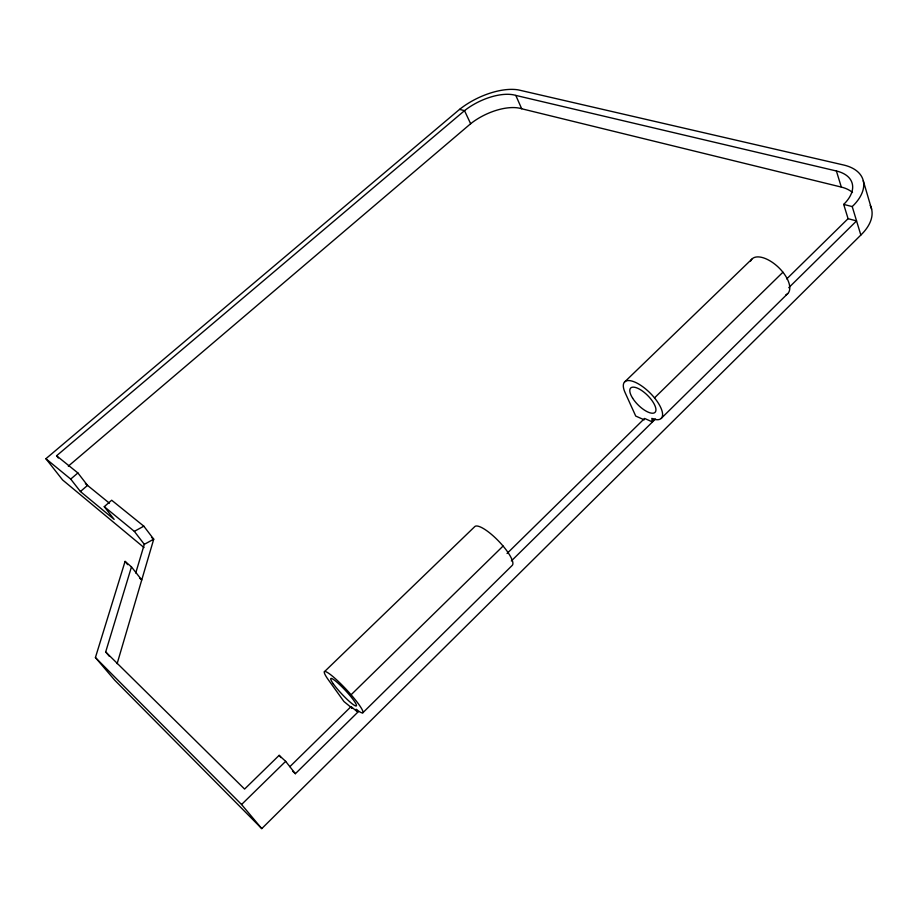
<?xml version="1.0" encoding="UTF-8"?>
<svg xmlns="http://www.w3.org/2000/svg" width="918" height="918" viewBox="0 0 918 918"><rect width="100%" height="100%" fill="white"/><g stroke="black" fill="none" stroke-linecap="round" stroke-linejoin="round"><path stroke-width="1.38" d="M117.125 663.668L153.731 539.187L143.816 526.175L111.675 500.23L104.273 506.667L114.142 519.393L80.417 491.52L70.709 479.093L45.9 458.713L459.574 109.38A48.344 22.847 -25.7 0 1 518.452 89.918L842.804 164.815A53.141 29.445 -18.3 0 1 852.225 206.584L860.843 235.054L261.768 828.61L114.761 680.238L95.415 657.552L125.078 561.38L131.469 566.899L141.739 579.958L139.605 578.111M135.726 573.027L144.31 544.34L153.731 539.187L151.504 537.386M109.368 656.313L105.685 651.952L131.469 566.899M292.567 771.12L295.366 773.702L357.836 712.161L356.15 709.247L358.858 711.278A28.114 3.798 47 0 0 356.838 701.742A28.114 3.798 47 0 0 330.514 674.627A28.114 3.798 47 0 0 328.414 679.917L343.963 701.536L352.328 708.398L351.043 706.608L289.87 766.668M511.337 560.967L655.521 418.941M788.746 287.713L856.563 220.917L848.083 218.679L843.699 204.404A43.203 23.948 -18.3 0 0 836.401 170.989L515.801 95.415A40.002 18.899 -25.7 0 0 464.519 110.653L56.583 455.764L58.316 457.99M362.839 712.758L512.198 565.419A26.966 7.092 46 0 0 498.348 540.828A26.966 7.092 46 0 0 474.606 526.76L324.387 671.746M661.178 418.447L787.678 293.657M507.046 553.474L644.585 418.447L652.468 421.947L651.803 418.39L655.096 419.48A25.83 10.098 44.9 0 0 659.296 404.758A25.83 10.098 44.9 0 0 633.386 381.532A25.83 10.098 44.9 0 0 625.089 392.583L635.726 416.061L644.241 419.847M786.726 278.911L848.083 218.679M652.147 421.236L654.19 419.228M351.089 694.777L503.075 546.049M654.511 397.884L782.928 272.221M261.768 828.61L241.572 804.512L285.659 761.343L279.152 755.342L244.59 789.067L105.685 651.952M624.504 382.072L751.819 259.186M80.417 491.52L87.531 485.404L77.892 472.954L56.583 455.764M70.709 479.093L77.892 472.954M68.311 466.16L470.636 123.735A39.761 19.094 -25.6 0 1 521.688 108.76L841.313 187.077A42.871 24.109 -18.1 0 1 852.489 192.516M104.273 506.667L134.338 531.361L143.816 526.175M843.699 204.404L852.225 206.584M459.574 109.38L464.519 110.653L470.636 123.735M85.385 483.66L109.426 503.19M351.043 706.608L357.836 712.161M144 547.553L62.596 479.953L45.9 458.713M95.415 657.552L241.572 804.512M125.078 561.38L127.636 564.639M285.659 761.343L295.366 773.702M279.152 755.342L280.908 757.58M134.338 531.361L144.31 544.34M515.801 95.415L521.688 108.76M836.401 170.989L841.313 187.077M863.276 180.777L871.618 209.178M750.626 261.022A24.878 12.404 43.7 0 1 778.567 267.425A24.878 12.404 43.7 0 1 785.842 294.885M870.218 205.403A52.429 29.801 -17.9 0 1 860.843 235.054M632.617 398.171A17.224 6.724 44.9 0 0 655.039 412.354A17.224 6.724 44.9 0 0 640.936 390.024A17.224 6.724 44.9 0 0 632.617 398.171M333.28 683.772A18.739 2.536 47 0 0 355.495 705.885A18.739 2.536 47 0 0 342.047 686.951A18.739 2.536 47 0 0 333.28 683.772"/></g></svg>
